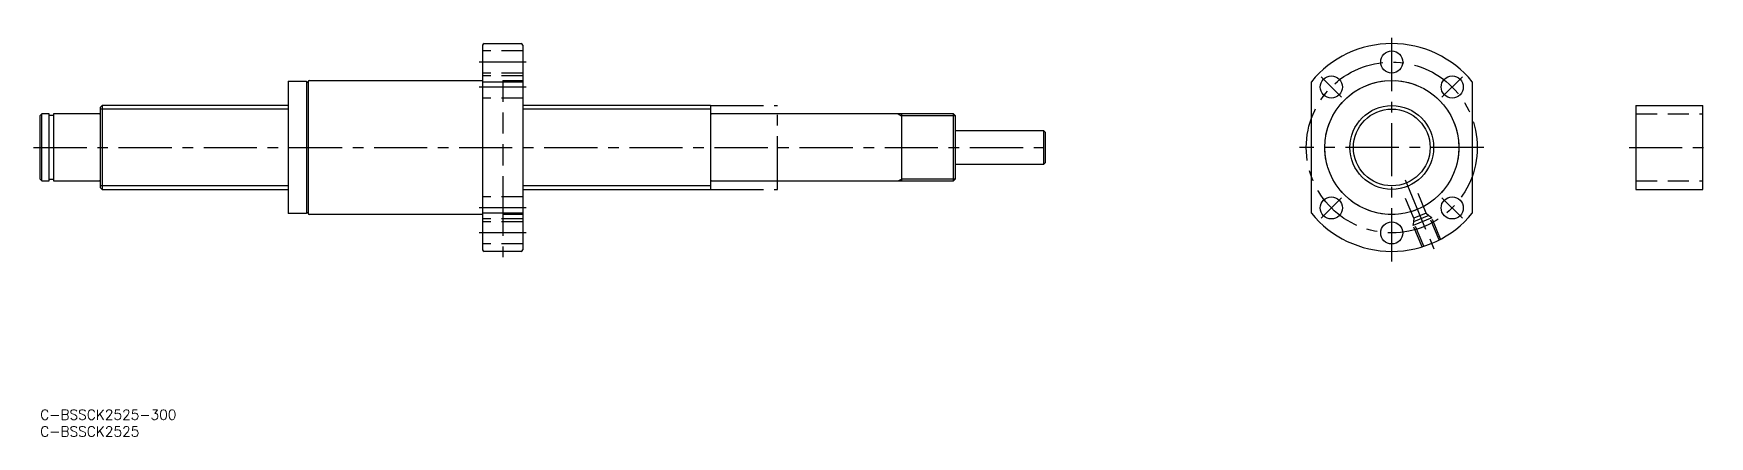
# Model space of a CAD drawing. Extents: x -2 to 498, y -8 to 112.
import ezdxf

# ---------------------------------------------------------------- set-up
doc = ezdxf.new("R2010")
doc.units = 0
doc.header["$LTSCALE"] = 0.5
for name, pattern in [('CENTER', [50.8, 31.75, -6.35, 6.35, -6.35]), ('DASHED', [19.05, 12.7, -6.35]), ('PHANTOM', [63.5, 31.75, -6.35, 6.35, -6.35, 6.35, -6.35])]:
    doc.linetypes.add(name, pattern=pattern)
doc.layers.get('0').update_dxf_attribs({"linetype": 'CONTINUOUS'})
doc.layers.add('CENTER', color=1, linetype='CENTER')
doc.styles.get("Standard").update_dxf_attribs({"font": 'txt.shx', "height": 3, "bigfont": 'bigfont.shx'})

# ---------------------------------------------------------------- blocks, each defined once
blk = doc.blocks.new('*U32')
at = {"color": 7, "linetype": 'CONTINUOUS'}
blk.add_text('C-BSSCK2525-300', height=3, dxfattribs=at).set_placement((0, -3))
blk = doc.blocks.new('*U33')
at = {"color": 7, "linetype": 'CONTINUOUS'}
blk.add_text('C-BSSCK2525', height=3, dxfattribs=at).set_placement((0, -8))

msp = doc.modelspace()

# ---------------------------------------------------------------- linework, layer by layer
at = {"color": 7, "linetype": 'CONTINUOUS'}
for p, q in [((132, 108.74), (132, 47.74)), ((132.5, 109.24), (143.5, 109.24)), ((144, 108.74), (144, 47.74)), ((74, 97.99), (74, 58.49)), ((74, 97.99), (79.5, 97.99)), ((79.5, 97.99), (79.5, 58.49)), ((79.5, 97.74), (80, 97.74)), ((80, 97.94), (80, 58.54)), ((80.3, 98.24), (132, 98.24)), ((132, 97.87), (144, 97.87)), ((379.3, 58.62), (379.3, 97.87)), ((427.3, 97.87), (427.3, 58.62)), ((18.5, 90.74), (18, 90.24)), ((18, 66.24), (18, 90.24)), ((18.5, 90.74), (18.5, 65.74)), ((74, 90.74), (18.5, 90.74)), ((200, 90.74), (144, 90.74)), ((200, 90.74), (200, 65.74)), ((476.11, 90.74), (476.11, 65.74)), ((476.11, 90.74), (496.11, 90.74)), ((496.11, 65.74), (496.11, 90.74)), ((0.5, 88.24), (0, 87.74)), ((0, 68.74), (0, 87.74)), ((2.65, 88.24), (0.5, 88.24)), ((0.5, 68.24), (0.5, 88.24)), ((2.65, 68.24), (2.65, 88.24)), ((4, 87.74), (2.65, 87.74)), ((17.7, 88.24), (4, 88.24)), ((4, 88.24), (4, 68.24)), ((272.5, 88.24), (200.3, 88.24)), ((257, 88.24), (257, 68.24)), ((273, 87.74), (272.5, 88.24)), ((272.5, 68.24), (272.5, 88.24)), ((273, 87.74), (273, 68.74)), ((299.5, 83.24), (273, 83.24)), ((300, 82.74), (299.5, 83.24)), ((299.5, 73.24), (299.5, 83.24)), ((300, 73.74), (300, 82.74)), ((273, 73.24), (299.5, 73.24)), ((299.5, 73.24), (300, 73.74)), ((0, 68.74), (0.5, 68.24)), ((0.5, 68.24), (2.65, 68.24)), ((2.65, 68.74), (4, 68.74)), ((4, 68.24), (17.7, 68.24)), ((18, 66.24), (18.5, 65.74)), ((18.5, 65.74), (74, 65.74)), ((144, 65.74), (200, 65.74)), ((200.3, 68.24), (272.5, 68.24)), ((272.5, 68.24), (273, 68.74)), ((476.11, 65.74), (496.11, 65.74)), ((79.5, 58.49), (74, 58.49)), ((80, 58.74), (79.5, 58.74)), ((132, 58.24), (80.3, 58.24)), ((144, 58.62), (132, 58.62)), ((143.5, 47.24), (132.5, 47.24))]:
    msp.add_line(p, q, dxfattribs=at)
at = {"color": 3, "linetype": 'DASHED'}
for p, q in [((144, 107.04), (132, 107.04)), ((144, 100.44), (132, 100.44)), ((144, 99.58), (132, 99.58)), ((138, 98.24), (144, 98.24)), ((138, 98.24), (138, 58.24)), ((144, 92.98), (132, 92.98)), ((476.11, 88.24), (496.11, 88.24)), ((409.87, 57.15), (406.18, 66.08)), ((413.57, 58.68), (409.87, 67.61)), ((476.11, 68.24), (496.11, 68.24)), ((144, 63.51), (132, 63.51)), ((144, 56.91), (132, 56.91)), ((144, 56.04), (132, 56.04)), ((144, 58.24), (138, 58.24)), ((415.26, 57.22), (409.72, 54.92)), ((409.72, 54.92), (409.86, 56)), ((414.38, 57.94), (409.83, 56.05)), ((409.87, 57.15), (409.83, 56.05)), ((412.86, 48.75), (409.83, 56.05)), ((413.57, 58.68), (409.87, 57.15)), ((413.57, 58.68), (414.38, 57.94)), ((417.4, 50.64), (414.38, 57.94)), ((415.26, 57.22), (414.4, 57.88)), ((417.88, 50.89), (415.26, 57.22)), ((412.34, 48.59), (409.72, 54.92)), ((144, 49.44), (132, 49.44))]:
    msp.add_line(p, q, dxfattribs=at)
at = {"color": 3, "linetype": 'PHANTOM'}
for p, q in [((200, 90.74), (220, 90.74)), ((220, 65.74), (220, 90.74)), ((200, 65.74), (220, 65.74))]:
    msp.add_line(p, q, dxfattribs=at)
at = {"color": 3, "linetype": 'CONTINUOUS'}
for p, q in [((74, 89.7), (18, 89.7)), ((200, 89.7), (144, 89.7)), ((256.06, 88.24), (257, 87.7)), ((273, 87.7), (257, 87.7)), ((74, 66.79), (18, 66.79)), ((200, 66.79), (144, 66.79)), ((256.06, 68.24), (257, 68.79)), ((273, 68.79), (257, 68.79))]:
    msp.add_line(p, q, dxfattribs=at)
at = {"color": 7, "linetype": 'CONTINUOUS'}
for centre, radius in [((403.3, 103.74), 3.3), ((385.27, 96.28), 3.3), ((403.3, 78.24), 20), ((421.33, 96.28), 3.3), ((403.3, 78.24), 11.45), ((385.27, 60.21), 3.3), ((421.33, 60.21), 3.3), ((403.3, 52.74), 3.3)]:
    msp.add_circle(centre, radius, dxfattribs=at)
at = {"color": 3, "linetype": 'DASHED'}
msp.add_circle((403.3, 78.24), 20, dxfattribs=at)
at = {"color": 3, "linetype": 'CONTINUOUS'}
msp.add_circle((403.3, 78.24), 12.5, dxfattribs=at)
at = {"color": 7, "linetype": 'CONTINUOUS'}
for centre, radius, start, end in [((132.5, 108.74), 0.5, 90, 180), ((143.5, 108.74), 0.5, 0, 90), ((403.3, 78.24), 31, 39.268, 140.732), ((80.3, 97.94), 0.3, 90, 180), ((17.7, 88.54), 0.3, 270, 0), ((200.3, 88.54), 0.3, 180, 270), ((17.7, 67.94), 0.3, 0, 90), ((200.3, 67.94), 0.3, 90, 180), ((80.3, 58.54), 0.3, 180, 270), ((403.3, 78.24), 31, 219.268, 320.732), ((132.5, 47.74), 0.5, 180, 270), ((143.5, 47.74), 0.5, 270, 0)]:
    msp.add_arc(centre, radius, start, end, dxfattribs=at)
at = {"layer": 'CENTER', "color": 1, "linetype": 'CENTER'}
for p, q in [((403.3, 44.24), (403.3, 112.24)), ((145, 103.74), (131, 103.74)), ((145, 96.28), (131, 96.28)), ((388.31, 93.23), (382.23, 99.32)), ((424.37, 99.32), (418.29, 93.23)), ((-2, 78.24), (302, 78.24)), ((430.8, 78.24), (375.8, 78.24)), ((474.11, 78.24), (498.11, 78.24)), ((138, 67.74), (138, 45.24)), ((407.32, 68.54), (415.93, 47.76)), ((145, 60.21), (131, 60.21)), ((388.31, 63.25), (382.23, 57.17)), ((424.37, 57.17), (418.29, 63.25)), ((145, 52.74), (131, 52.74))]:
    msp.add_line(p, q, dxfattribs=at)
msp.add_circle((403.3, 78.24), 25.5, dxfattribs=at)

# ---------------------------------------------------------------- block references
at = {"color": 7, "linetype": 'CONTINUOUS'}
for name in ['*U32', '*U33']:
    msp.add_blockref(name, (0, 0), dxfattribs=at)

doc.saveas('drawing.dxf')
